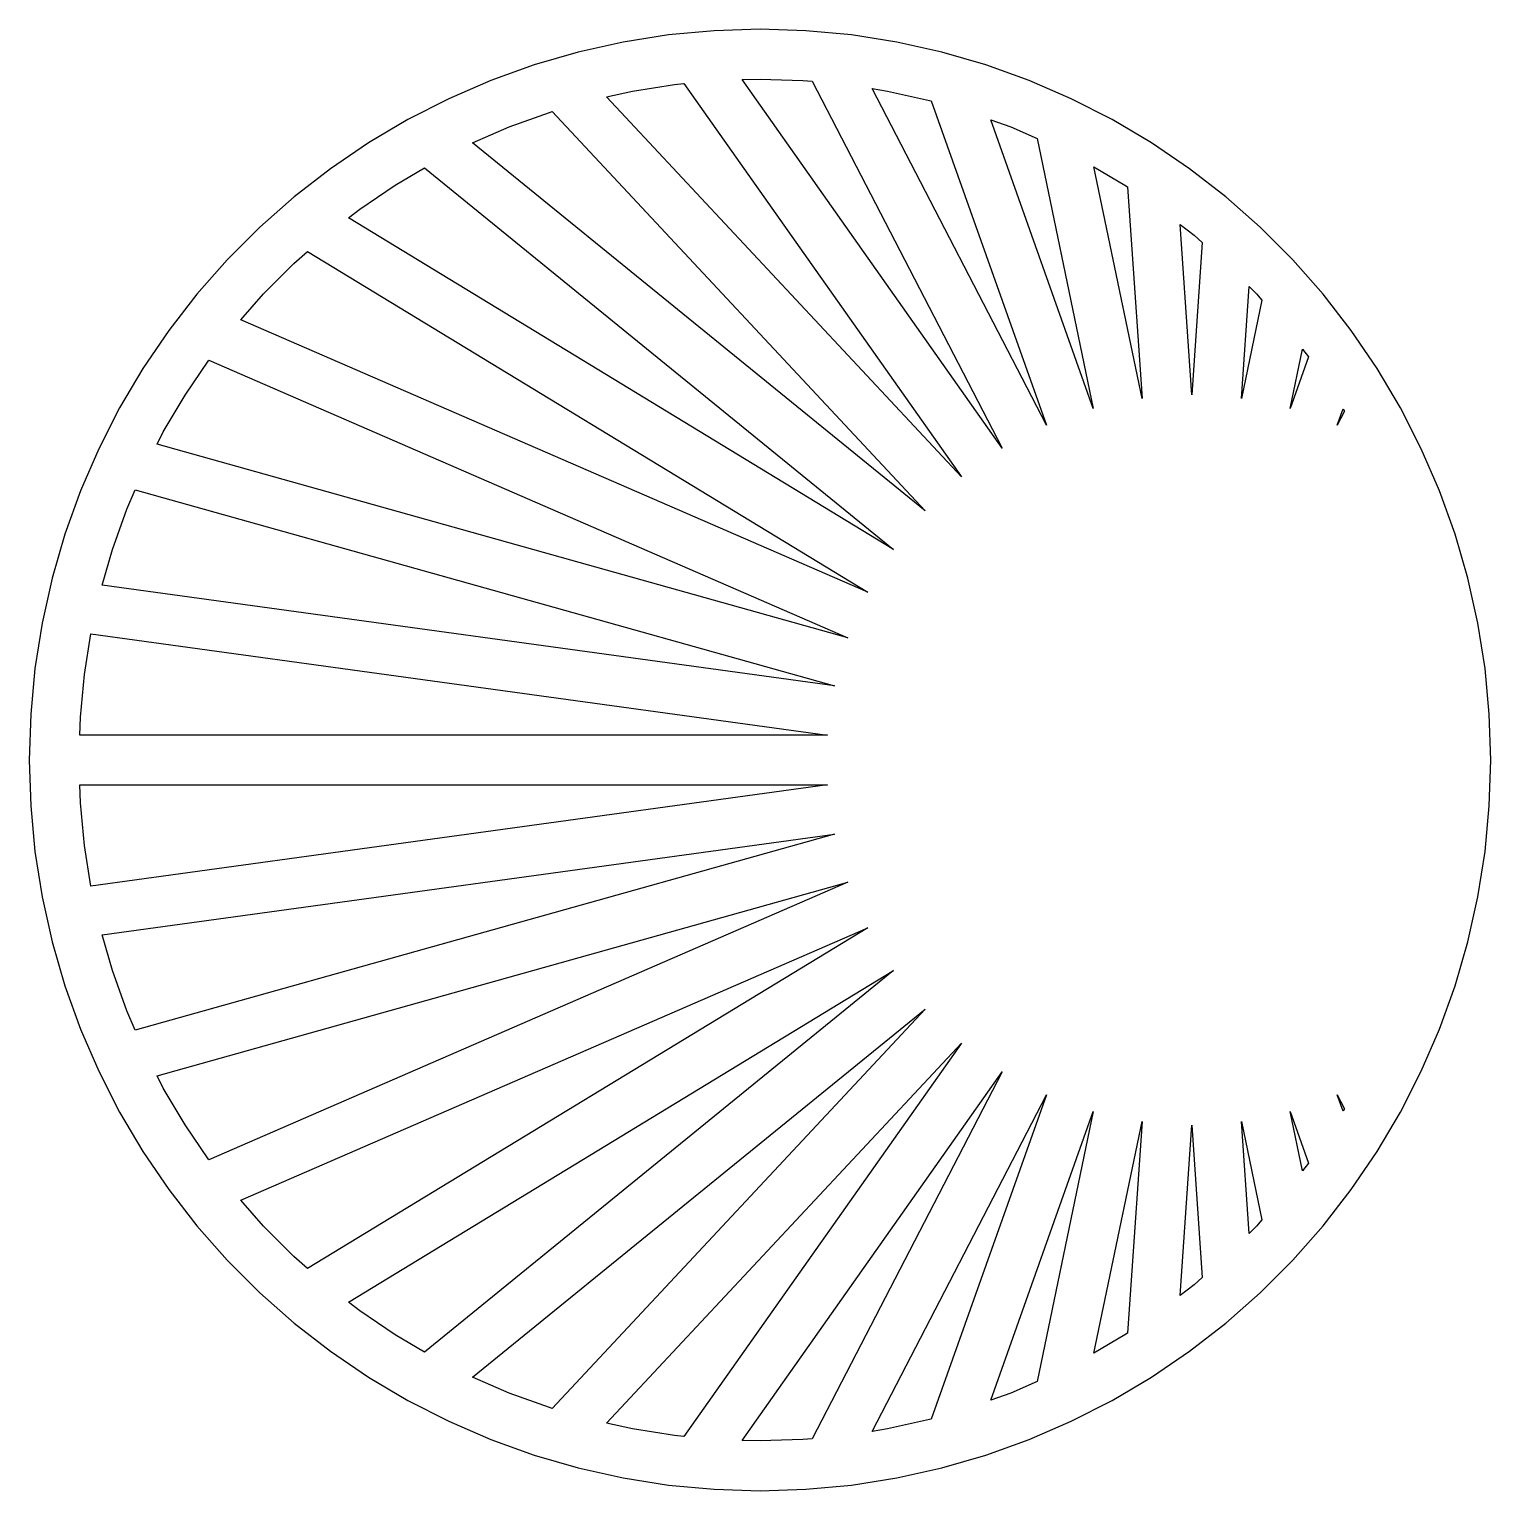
# Model space of a CAD drawing. Header units: metres. Extents: x -44 to 44, y -44 to 44.
import ezdxf

# ---------------------------------------------------------------- set-up
doc = ezdxf.new("R2010")
doc.units = ezdxf.units.M

msp = doc.modelspace()

# ---------------------------------------------------------------- linework, layer by layer
for p, q in [((0, 44), (-2.76277, 43.9132)), ((2.76277, 43.9132), (0, 44)), ((-8.24477, 43.2206), (-10.9424, 42.6176)), ((-5.51465, 43.653), (-8.24477, 43.2206)), ((-2.76277, 43.9132), (-5.51465, 43.653)), ((5.51465, 43.653), (2.76277, 43.9132)), ((8.24477, 43.2206), (5.51465, 43.653)), ((10.9424, 42.6176), (8.24477, 43.2206)), ((-10.9424, 42.6176), (-13.5967, 41.8465)), ((13.5967, 41.8465), (10.9424, 42.6176)), ((-13.5967, 41.8465), (-16.1975, 40.9102)), ((16.1975, 40.9102), (13.5967, 41.8465)), ((-16.1975, 40.9102), (-18.7343, 39.8124)), ((-7.68263, 40.2738), (-5.13866, 40.6767)), ((-5.13866, 40.6767), (-4.58571, 40.729)), ((-4.58571, 40.729), (12.1284, 17.0505)), ((-1.08093, 40.966), (0, 41)), ((14.5793, 18.7805), (-1.08093, 40.966)), ((0, 41), (2.5744, 40.9191)), ((2.5744, 40.9191), (3.13551, 40.866)), ((3.13551, 40.866), (14.5793, 18.7805)), ((18.7343, 39.8124), (16.1975, 40.9102)), ((-18.7343, 39.8124), (-21.1972, 38.5575)), ((-9.23628, 39.9265), (-7.68263, 40.2738)), ((12.1284, 17.0505), (-9.23628, 39.9265)), ((6.7442, 40.4224), (7.68263, 40.2738)), ((17.243, 20.1607), (6.7442, 40.4224)), ((7.68263, 40.2738), (10.1963, 39.7119)), ((10.1963, 39.7119), (10.3058, 39.6801)), ((10.3058, 39.6801), (17.243, 20.1607)), ((21.1972, 38.5575), (18.7343, 39.8124)), ((-15.0931, 38.1208), (-12.6697, 38.9933)), ((-12.6697, 38.9933), (-12.5123, 39.039)), ((-12.5123, 39.039), (9.93584, 15.0029)), ((-21.1972, 38.5575), (-23.5764, 37.1504)), ((-17.304, 37.1641), (-15.0931, 38.1208)), ((13.8898, 38.554), (15.0931, 38.1208)), ((20.0697, 21.1654), (13.8898, 38.554)), ((15.0931, 38.1208), (16.6899, 37.4298)), ((23.5764, 37.1504), (21.1972, 38.5575)), ((-23.5764, 37.1504), (-25.8625, 35.5967)), ((9.93584, 15.0029), (-17.304, 37.1641)), ((16.6899, 37.4298), (20.0697, 21.1654)), ((25.8625, 35.5967), (23.5764, 37.1504)), ((-25.8625, 35.5967), (-28.0466, 33.9026)), ((-21.9689, 34.6174), (-20.2077, 35.659)), ((-20.2077, 35.659), (8.04259, 12.6757)), ((20.11, 35.7168), (21.9689, 34.6174)), ((23.007, 21.7758), (20.11, 35.7168)), ((28.0466, 33.9026), (25.8625, 35.5967)), ((-24.0992, 33.1697), (-21.9689, 34.6174)), ((21.9689, 34.6174), (22.1364, 34.5036)), ((22.1364, 34.5036), (23.007, 21.7758)), ((-28.0466, 33.9026), (-30.1201, 32.0746)), ((30.1201, 32.0746), (28.0466, 33.9026)), ((-24.7843, 32.6382), (-24.0992, 33.1697)), ((8.04259, 12.6757), (-24.7843, 32.6382)), ((-30.1201, 32.0746), (-32.0746, 30.1201)), ((25.2983, 32.2396), (26.1344, 31.591)), ((26, 21.9805), (25.2983, 32.2396)), ((32.0746, 30.1201), (30.1201, 32.0746)), ((26.6276, 31.1562), (26, 21.9805)), ((26.1344, 31.591), (26.6276, 31.1562)), ((-32.0746, 30.1201), (-33.9026, 28.0466)), ((-28.0664, 29.8877), (-27.2373, 30.6187)), ((-27.2373, 30.6187), (6.48387, 10.1124)), ((33.9026, 28.0466), (32.0746, 30.1201)), ((-29.8877, 28.0664), (-28.0664, 29.8877)), ((28.993, 21.7758), (29.453, 28.5011)), ((29.453, 28.5011), (29.8877, 28.0664)), ((-33.9026, 28.0466), (-35.5967, 25.8625)), ((-31.2619, 26.5077), (-29.8877, 28.0664)), ((30.2215, 27.6878), (28.993, 21.7758)), ((29.8877, 28.0664), (30.2215, 27.6878)), ((35.5967, 25.8625), (33.9026, 28.0466)), ((6.48387, 10.1124), (-31.2619, 26.5077)), ((-35.5967, 25.8625), (-37.1504, 23.5764)), ((37.1504, 23.5764), (35.5967, 25.8625)), ((31.9303, 21.1654), (32.673, 24.7395)), ((32.673, 24.7395), (33.0348, 24.2731)), ((-34.6174, 21.9689), (-33.1873, 24.0733)), ((-33.1873, 24.0733), (5.28868, 7.36079)), ((33.0348, 24.2731), (31.9303, 21.1654)), ((-37.1504, 23.5764), (-38.5575, 21.1972)), ((38.5575, 21.1972), (37.1504, 23.5764)), ((-38.5575, 21.1972), (-39.8124, 18.7343)), ((-35.9286, 19.7519), (-34.6174, 21.9689)), ((34.757, 20.1607), (35.106, 21.1427)), ((35.106, 21.1427), (35.1912, 20.9987)), ((39.8124, 18.7343), (38.5575, 21.1972)), ((35.1912, 20.9987), (34.757, 20.1607)), ((-36.3042, 19.0146), (-35.9286, 19.7519)), ((-39.8124, 18.7343), (-40.9102, 16.1975)), ((5.28868, 7.36079), (-36.3042, 19.0146)), ((40.9102, 16.1975), (39.8124, 18.7343)), ((-40.9102, 16.1975), (-41.8465, 13.5967)), ((-38.1208, 15.0931), (-37.6133, 16.2659)), ((-37.6133, 16.2659), (4.47928, 4.47206)), ((41.8465, 13.5967), (40.9102, 16.1975)), ((-38.9933, 12.6697), (-38.1208, 15.0931)), ((-41.8465, 13.5967), (-42.6176, 10.9424)), ((42.6176, 10.9424), (41.8465, 13.5967)), ((-39.6142, 10.5326), (-38.9933, 12.6697)), ((-42.6176, 10.9424), (-43.2206, 8.24477)), ((43.2206, 8.24477), (42.6176, 10.9424)), ((4.47928, 4.47206), (-39.6142, 10.5326)), ((-43.2206, 8.24477), (-43.653, 5.51465)), ((43.653, 5.51465), (43.2206, 8.24477)), ((-40.6767, 5.13866), (-40.2874, 7.59688)), ((-40.2874, 7.59688), (4.07076, 1.5)), ((-43.653, 5.51465), (-43.9132, 2.76277)), ((43.9132, 2.76277), (43.653, 5.51465)), ((-40.9191, 2.5744), (-40.6767, 5.13866)), ((-43.9132, 2.76277), (-44, 0)), ((44, 0), (43.9132, 2.76277)), ((-40.9529, 1.5), (-40.9191, 2.5744)), ((4.07076, 1.5), (-40.9529, 1.5)), ((-44, 0), (-43.9132, -2.76277)), ((43.9132, -2.76277), (44, 0)), ((-40.9191, -2.5744), (-40.9529, -1.5)), ((-40.9529, -1.5), (4.07076, -1.5)), ((4.07076, -1.5), (-40.2874, -7.59688)), ((-40.6767, -5.13866), (-40.9191, -2.5744)), ((-43.9132, -2.76277), (-43.653, -5.51465)), ((43.653, -5.51465), (43.9132, -2.76277)), ((-40.2874, -7.59688), (-40.6767, -5.13866)), ((-39.6142, -10.5326), (4.47928, -4.47206)), ((4.47928, -4.47206), (-37.6133, -16.2659)), ((-43.653, -5.51465), (-43.2206, -8.24477)), ((43.2206, -8.24477), (43.653, -5.51465)), ((-36.3042, -19.0146), (5.28868, -7.36079)), ((5.28868, -7.36079), (-33.1873, -24.0733)), ((-43.2206, -8.24477), (-42.6176, -10.9424)), ((42.6176, -10.9424), (43.2206, -8.24477)), ((-38.9933, -12.6697), (-39.6142, -10.5326)), ((-31.2619, -26.5077), (6.48387, -10.1124)), ((6.48387, -10.1124), (-27.2373, -30.6187)), ((-42.6176, -10.9424), (-41.8465, -13.5967)), ((41.8465, -13.5967), (42.6176, -10.9424)), ((-38.1208, -15.0931), (-38.9933, -12.6697)), ((-24.7843, -32.6382), (8.04259, -12.6757)), ((8.04259, -12.6757), (-20.2077, -35.659)), ((-41.8465, -13.5967), (-40.9102, -16.1975)), ((40.9102, -16.1975), (41.8465, -13.5967)), ((-37.6133, -16.2659), (-38.1208, -15.0931)), ((-17.304, -37.1641), (9.93584, -15.0029)), ((9.93584, -15.0029), (-12.5123, -39.039)), ((-40.9102, -16.1975), (-39.8124, -18.7343)), ((39.8124, -18.7343), (40.9102, -16.1975)), ((-9.23628, -39.9265), (12.1284, -17.0505)), ((12.1284, -17.0505), (-4.58571, -40.729)), ((-39.8124, -18.7343), (-38.5575, -21.1972)), ((-35.9286, -19.7519), (-36.3042, -19.0146)), ((-1.08093, -40.966), (14.5793, -18.7805)), ((14.5793, -18.7805), (3.13551, -40.866)), ((38.5575, -21.1972), (39.8124, -18.7343)), ((-34.6174, -21.9689), (-35.9286, -19.7519)), ((6.7442, -40.4224), (17.243, -20.1607)), ((17.243, -20.1607), (10.3058, -39.6801)), ((34.757, -20.1607), (35.1912, -20.9987)), ((35.106, -21.1427), (34.757, -20.1607)), ((35.1912, -20.9987), (35.106, -21.1427)), ((-38.5575, -21.1972), (-37.1504, -23.5764)), ((-33.1873, -24.0733), (-34.6174, -21.9689)), ((13.8898, -38.554), (20.0697, -21.1654)), ((20.0697, -21.1654), (16.6899, -37.4298)), ((20.11, -35.7168), (23.007, -21.7758)), ((23.007, -21.7758), (22.1364, -34.5036)), ((25.2983, -32.2396), (26, -21.9805)), ((26, -21.9805), (26.6276, -31.1562)), ((28.993, -21.7758), (30.2215, -27.6878)), ((29.453, -28.5011), (28.993, -21.7758)), ((31.9303, -21.1654), (33.0348, -24.2731)), ((32.673, -24.7395), (31.9303, -21.1654)), ((37.1504, -23.5764), (38.5575, -21.1972)), ((-37.1504, -23.5764), (-35.5967, -25.8625)), ((35.5967, -25.8625), (37.1504, -23.5764)), ((33.0348, -24.2731), (32.673, -24.7395)), ((-35.5967, -25.8625), (-33.9026, -28.0466)), ((33.9026, -28.0466), (35.5967, -25.8625)), ((-29.8877, -28.0664), (-31.2619, -26.5077)), ((-33.9026, -28.0466), (-32.0746, -30.1201)), ((-28.0664, -29.8877), (-29.8877, -28.0664)), ((29.8877, -28.0664), (29.453, -28.5011)), ((30.2215, -27.6878), (29.8877, -28.0664)), ((32.0746, -30.1201), (33.9026, -28.0466)), ((-27.2373, -30.6187), (-28.0664, -29.8877)), ((-32.0746, -30.1201), (-30.1201, -32.0746)), ((30.1201, -32.0746), (32.0746, -30.1201)), ((26.1344, -31.591), (25.2983, -32.2396)), ((26.6276, -31.1562), (26.1344, -31.591)), ((-30.1201, -32.0746), (-28.0466, -33.9026)), ((28.0466, -33.9026), (30.1201, -32.0746)), ((-24.0992, -33.1697), (-24.7843, -32.6382)), ((-21.9689, -34.6174), (-24.0992, -33.1697)), ((-28.0466, -33.9026), (-25.8625, -35.5967)), ((25.8625, -35.5967), (28.0466, -33.9026)), ((-20.2077, -35.659), (-21.9689, -34.6174)), ((21.9689, -34.6174), (20.11, -35.7168)), ((22.1364, -34.5036), (21.9689, -34.6174)), ((-25.8625, -35.5967), (-23.5764, -37.1504)), ((23.5764, -37.1504), (25.8625, -35.5967)), ((-23.5764, -37.1504), (-21.1972, -38.5575)), ((-15.0931, -38.1208), (-17.304, -37.1641)), ((16.6899, -37.4298), (15.0931, -38.1208)), ((21.1972, -38.5575), (23.5764, -37.1504)), ((-21.1972, -38.5575), (-18.7343, -39.8124)), ((-12.6697, -38.9933), (-15.0931, -38.1208)), ((15.0931, -38.1208), (13.8898, -38.554)), ((18.7343, -39.8124), (21.1972, -38.5575)), ((-12.5123, -39.039), (-12.6697, -38.9933)), ((-18.7343, -39.8124), (-16.1975, -40.9102)), ((-7.68263, -40.2738), (-9.23628, -39.9265)), ((-5.13866, -40.6767), (-7.68263, -40.2738)), ((7.68263, -40.2738), (6.7442, -40.4224)), ((10.1963, -39.7119), (7.68263, -40.2738)), ((10.3058, -39.6801), (10.1963, -39.7119)), ((16.1975, -40.9102), (18.7343, -39.8124)), ((-16.1975, -40.9102), (-13.5967, -41.8465)), ((-4.58571, -40.729), (-5.13866, -40.6767)), ((0, -41), (-1.08093, -40.966)), ((2.5744, -40.9191), (0, -41)), ((3.13551, -40.866), (2.5744, -40.9191)), ((13.5967, -41.8465), (16.1975, -40.9102)), ((-13.5967, -41.8465), (-10.9424, -42.6176)), ((10.9424, -42.6176), (13.5967, -41.8465)), ((-10.9424, -42.6176), (-8.24477, -43.2206)), ((8.24477, -43.2206), (10.9424, -42.6176)), ((-8.24477, -43.2206), (-5.51465, -43.653)), ((-5.51465, -43.653), (-2.76277, -43.9132)), ((-2.76277, -43.9132), (0, -44)), ((0, -44), (2.76277, -43.9132)), ((2.76277, -43.9132), (5.51465, -43.653)), ((5.51465, -43.653), (8.24477, -43.2206))]:
    msp.add_line(p, q)

doc.saveas('drawing.dxf')
